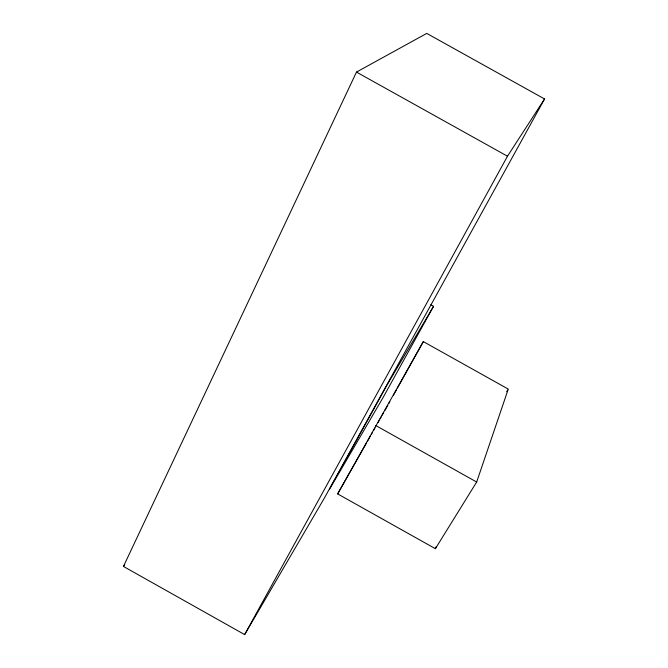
<?xml version="1.0" encoding="UTF-8"?>
<svg xmlns="http://www.w3.org/2000/svg" width="668" height="668" viewBox="0 0 668 668"><rect width="100%" height="100%" fill="white"/><g stroke="black" fill="none" stroke-linecap="round" stroke-linejoin="round"><path stroke-width="1" d="M476.668 482.029L508.264 389.085L423.32 341.599L337.657 493.902L435.377 548.695L476.668 482.029L375.742 425.516M435.377 548.695L436.104 546.741M123.446 566.439L356.478 72.086L426.752 33.4L544.554 98.964L324.481 497.894L244.655 634.6L123.446 566.439L124.774 564.836M244.655 634.6L507.48 156.22L544.554 98.964M433.549 306.295L382.939 397.786L329.491 489.318L387.148 384.826L433.549 306.295L430.835 304.775M393.402 395.289L396.441 389.828M397.452 388.008L423.32 341.599M337.657 493.902L366.314 443.26M367.333 441.448L370.406 436.02M371.433 434.217L372.452 432.405M373.479 430.593L375.007 427.879M378.08 422.46L379.107 420.648M380.125 418.836L381.152 417.032M382.171 415.22L383.708 412.507M384.735 410.703L387.799 405.276M388.826 403.464L389.845 401.66M506.636 391.757L507.722 389.978M356.478 72.086L507.48 156.22"/></g></svg>
